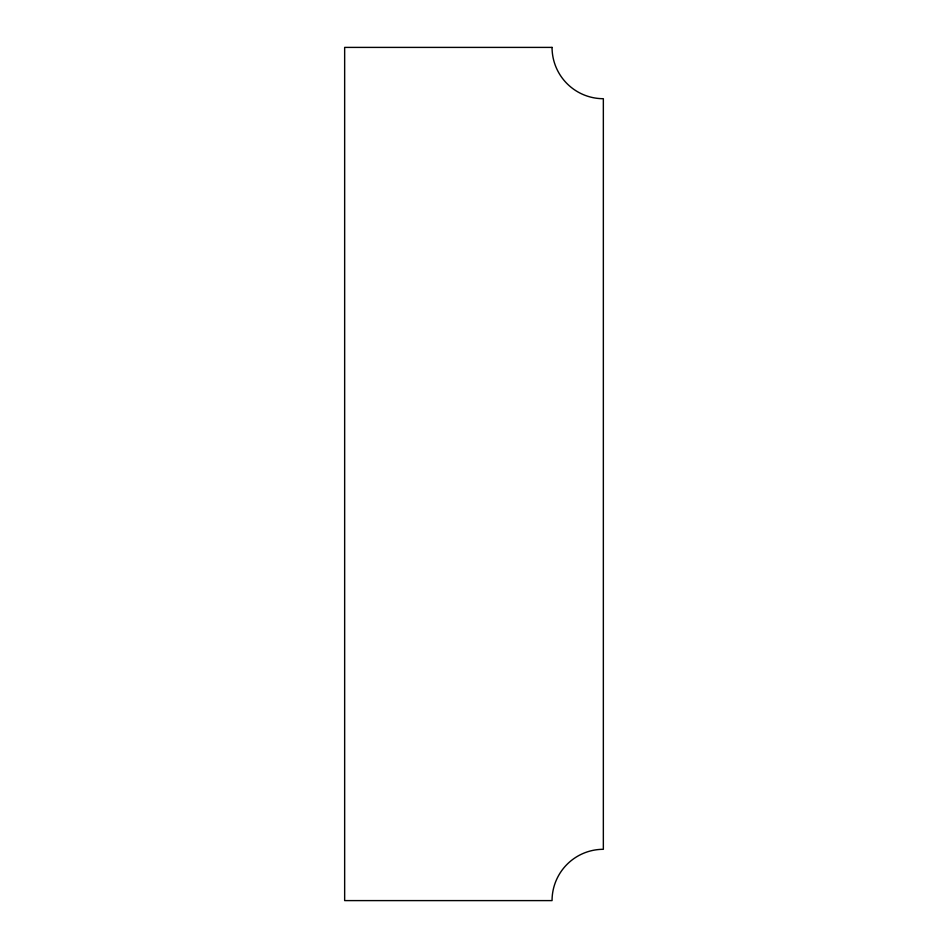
<?xml version="1.0" encoding="UTF-8"?>
<svg xmlns="http://www.w3.org/2000/svg" width="948" height="948" viewBox="0 0 948 948"><rect width="100%" height="100%" fill="white"/><g stroke="black" fill="none" stroke-linecap="round" stroke-linejoin="round"><path stroke-width="1.42" d="M552.056 47.4L344.657 47.4L344.657 900.6L552.056 900.6A51.299 51.299 0 0 1 603.343 849.301L603.343 98.699A51.299 51.299 0 0 1 552.056 47.4"/></g></svg>
